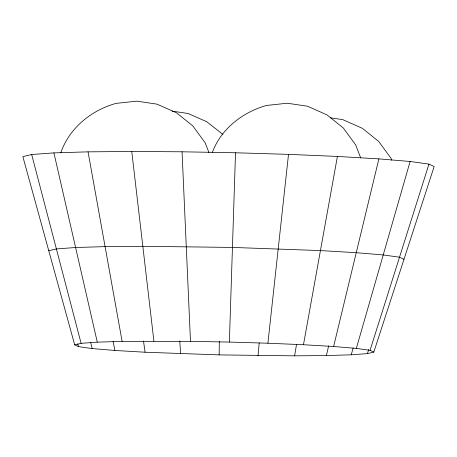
<?xml version="1.0" encoding="UTF-8"?>
<svg xmlns="http://www.w3.org/2000/svg" width="457" height="457" viewBox="0 0 457 457"><rect width="100%" height="100%" fill="white"/><g stroke="black" fill="none" stroke-linecap="round" stroke-linejoin="round"><path stroke-width="0.69" d="M219.149 354.889L145.052 352.227L114.89 350.462L92.177 348.56L78.467 346.652L74.697 344.869L22.85 156.631L31.676 154.517L53.915 152.884L88.052 151.85L131.759 151.478L182.063 151.793L235.526 152.775L288.51 154.363L337.409 156.443L378.887 158.87L410.112 161.487L428.963 164.109L434.15 166.559L373.82 352.09L367.405 353.627L351.227 354.809L326.401 355.563L294.616 355.837L219.149 354.889L219.32 341.408M74.697 344.869L81.112 343.333L97.29 342.144L122.116 341.39L190.483 341.35L229.368 342.07L235.526 152.775M258.034 355.609L259.205 342.853M229.368 342.07L267.905 343.218L288.51 154.363M294.616 355.837L296.484 344.595M267.905 343.218L303.465 344.732L337.409 156.443M326.401 355.563L328.64 345.869M303.465 344.732L333.627 346.497L378.887 158.87M351.227 354.809L353.152 347.977M333.627 346.497L356.34 348.4L410.112 161.487M367.405 353.627L368.679 349.548M356.34 348.4L370.05 350.308L428.963 164.109M60.781 152.815C69.236 128.16 91.297 110.177 116.072 103.385L136.826 101.163L156.94 104.139L176.562 112.839L192.831 125.938L205.164 142.801L208.94 152.535M212.385 152.335C221.057 128.777 242.816 112.096 266.551 105.453L287.31 103.231L307.418 106.207L327.046 114.907L343.316 128.006L355.649 144.869L360.682 157.848M48.773 250.75L56.394 248.922L75.599 247.517L105.081 246.62L142.83 246.3L232.447 247.426L320.437 250.585L356.254 252.687L383.223 254.943L399.504 257.205L403.988 259.325M330.308 117.792L342.796 119.637L362.418 128.337L378.687 141.436L391.021 158.299L391.775 160.241M172.14 111.125L188.09 113.49L206.707 121.711L222.902 134.415M370.05 350.308L373.82 352.09M77.736 343.915L78.467 346.652M31.676 154.517L81.112 343.333M90.669 342.327L92.177 348.56M53.915 152.884L97.29 342.144M113.09 341.362L114.89 350.462M88.052 151.85L122.116 341.39M143.509 340.985L145.052 352.227M131.759 151.478L153.9 341.122M179.772 340.933L180.612 353.735M182.063 151.793L190.483 341.35"/></g></svg>
